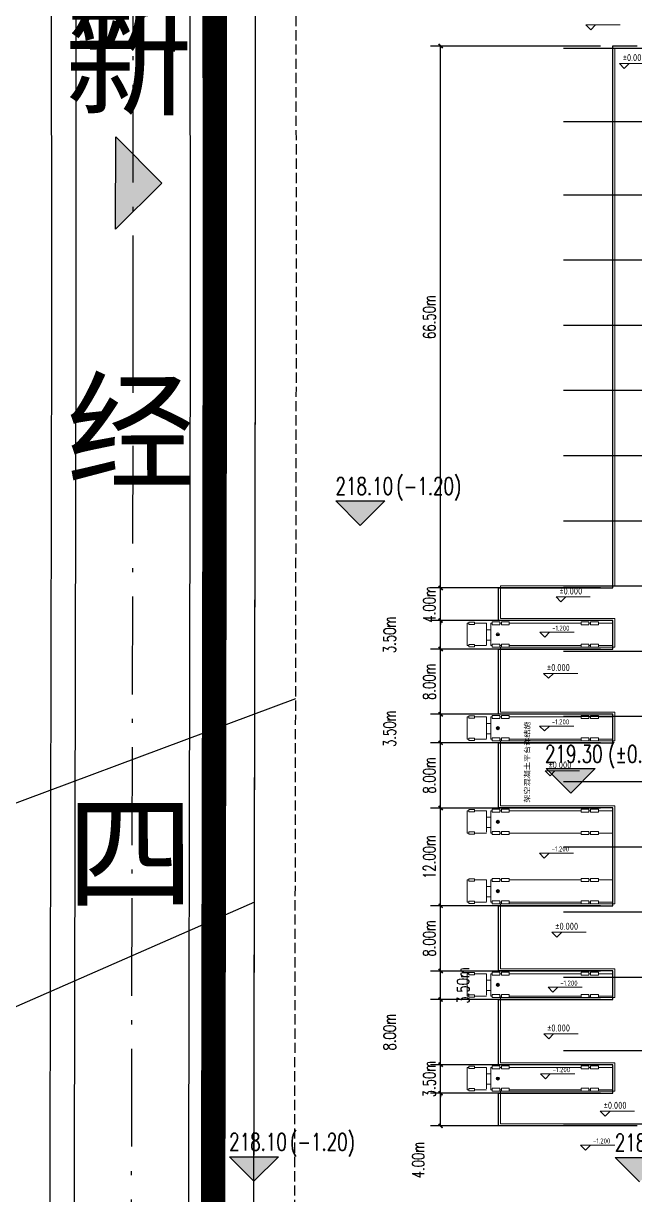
# Model space of a CAD drawing. Header units: metres. Extents: x 497148 to 498044, y 2998751 to 2999627.
# Drawn here: x 497328 to 497402.9, y 2998954.4 to 2999098.2 of the extents above; entities that cross this region are included whole.
import ezdxf

# ---------------------------------------------------------------- set-up
doc = ezdxf.new("R2010")
doc.units = ezdxf.units.M
for name, pattern in [('ACAD_ISO10W100', [18.5, 12, -3, 0.5, -3]), ('CENTER', [2, 1.25, -0.25, 0.25, -0.25]), ('DASH', [0.35, 0.25, -0.1]), ('DASH_6_1', [9, 6, -1, 0, -2]), ('DASHDOT', [1, 0.5, -0.25, 0, -0.25]), ('海诚-轴网线', [4800, 4000, -400, 0, -400])]:
    doc.linetypes.add(name, pattern=pattern)
for name, color, linetype in [('A-楼板', 5, 'Continuous'), ('DIM_ELEV', 3, 'Continuous'), ('DM-坐标', 7, 'Continuous'), ('DOTE', 1, 'CENTER'), ('KZ-主要开口位置', 7, 'Continuous'), ('KZ-用地边界', 40, 'DASH_6_1'), ('PUB_DIM', 3, 'Continuous'), ('RD-中线', 1, 'DASHDOT'), ('RD-侧石线', 5, 'Continuous'), ('RD-红线', 7, 'Continuous'), ('STAIR', 2, 'Continuous'), ('图例层', 7, 'Continuous'), ('图层1', 251, 'Continuous'), ('图框层', 7, 'Continuous'), ('文字', 255, 'Continuous'), ('规划路名', 7, 'Continuous')]:
    doc.layers.add(name, color=color, linetype=linetype)
for name, color, linetype, lineweight in [('标高', 7, 'Continuous', 5), ('車', 4, 'Continuous', 9), ('道路', 4, 'Continuous', 15)]:
    doc.layers.add(name, color=color, linetype=linetype, lineweight=lineweight)
doc.styles.add('_TCH_DIM', font='SIMPLEX', dxfattribs={"bigfont": 'GBCBIG'})
doc.styles.add('_TCH_DIM_T3', font='SIMPLEX', dxfattribs={"width": 0.705882, "bigfont": 'GBCBIG'})
doc.styles.add('DIMHT', font='simhei.ttf', dxfattribs={"width": 0.8})
doc.styles.add('Hztxt-TSSDENG', font='TSSDENG', dxfattribs={"bigfont": 'Hztxt'})
doc.dimstyles.new('_TCH_ARCH_M_M&&1', dxfattribs={"dimtxt": 1.4875, "dimasz": 0.5, "dimexe": 1.25, "dimexo": 1.5, "dimgap": 0.63125, "dimtad": 1, "dimzin": 0, "dimdsep": 46, "dimtxsty": '_TCH_DIM_T3', "dimblk": 'ARCHTICK', "dimcen": 0.09, "dimclrt": 7, "dimazin": 2, "dimtfac": 1, "dimtix": 1, "dimtmove": 2, "dimatfit": 3, "dimfxl": 0, "dimtolj": 1, "dimtzin": 0, "dimarcsym": 0})

# ---------------------------------------------------------------- blocks, each defined once
blk = doc.blocks.new('ttwds')
at = {"layer": '图框层'}
blk.add_hatch(color=8, dxfattribs=at).paths.add_polyline_path([(3450.117, 1750.299), (3450.117, 1747.976), (3451.278, 1749.137)])
at = {"layer": '图框层', "ltscale": 0.1}
blk.add_lwpolyline([(3450.117, 1750.299), (3451.278, 1749.137), (3450.117, 1747.976)], close=True, dxfattribs=at)
blk = doc.blocks.new('新块')
at = {"layer": 'RD-中线', "color": 6, "linetype": 'ACAD_ISO10W100'}
blk.add_lwpolyline([(497341.114, 2998886.329), (497341.462, 2999060.128), (497341.407, 2999157.344), (497341.344, 2999266.334)], dxfattribs=at)
at = {"layer": 'RD-侧石线', "color": 5, "ltscale": 0.1}
blk.add_lwpolyline([(497334.175, 2998916.793), (497334.462, 2999060.133), (497334.407, 2999157.34), (497334.358, 2999242.841)], dxfattribs=at)
at = {"layer": 'RD-红线', "ltscale": 0.1, "flags": 128}
blk.add_lwpolyline([(497331.18, 2998919.297), (497331.462, 2999060.135), (497331.407, 2999157.338), (497331.358, 2999241.34)], dxfattribs=at)
at = {"layer": 'KZ-主要开口位置', "xscale": 4.88470858516235, "yscale": 4.884708584845153, "zscale": 4.88470858474647, "rotation": 359.9348214219503}
blk.add_blockref('ttwds', (480476.768, 2990553.722), dxfattribs=at)
at = {"layer": '规划路名', "style": 'DIMHT'}
for s, p in [('新', (497333.263, 2999095.859, 436.47)), ('经', (497333.263, 2999042.357, 436.47)), ('四', (497333.263, 2998990.652, 436.47))]:
    blk.add_text(s, height=11.52, rotation=0.11119, dxfattribs=at).set_placement(p)
blk = doc.blocks.new('高程点 - 上标_无标线-933598-F1一层 工作_464')
at = {"color": 0, "linetype": 'Continuous'}
for p, q in [((-3, 3), (3, 3)), ((0, 0), (-3, 3)), ((0, 0), (3, 3)), ((3, 3), (18, 3))]:
    blk.add_line(p, q, dxfattribs=at)
blk = doc.blocks.new('A$Ca9a93b5c')
at = {"layer": 'A-楼板', "color": 0, "lineweight": 9}
for p, q in [((14, 140.37), (16.75, 140.37)), ((14, 74.37), (14, 140.37)), ((0, 74.37), (14, 74.37)), ((0, 70.37), (0, 74.37)), ((14, 70.37), (0, 70.37)), ((14, 66.87), (14, 70.37)), ((0, 66.87), (14, 66.87)), ((0, 58.87), (0, 66.87)), ((14, 58.87), (0, 58.87)), ((14, 55.37), (14, 58.87)), ((0, 55.37), (14, 55.37)), ((0, 47.37), (0, 55.37)), ((14, 47.37), (0, 47.37)), ((14, 35.37), (14, 47.37)), ((0, 35.37), (14, 35.37)), ((0, 27.37), (0, 35.37)), ((14, 27.37), (0, 27.37)), ((14, 23.87), (14, 27.37)), ((0, 23.87), (14, 23.87)), ((0, 15.87), (0, 23.87)), ((14, 15.87), (0, 15.87)), ((14, 12.37), (14, 15.87)), ((0, 12.37), (14, 12.37)), ((0, 8.37), (0, 12.37)), ((16.75, 8.37), (0, 8.37))]:
    blk.add_line(p, q, dxfattribs=at)
at = {"layer": 'DOTE', "linetype": '海诚-轴网线'}
for p, q in [((7.72, 140.37), (163.62, 140.37)), ((7.72, 131.37), (163.62, 131.37)), ((7.72, 122.37), (163.62, 122.37)), ((7.72, 114.37), (163.62, 114.37)), ((7.72, 106.37), (163.62, 106.37)), ((7.72, 98.37), (163.62, 98.37)), ((7.72, 90.37), (163.62, 90.37)), ((7.72, 82.37), (163.62, 82.37)), ((7.72, 74.37), (163.62, 74.37)), ((7.72, 66.37), (163.62, 66.37)), ((7.72, 58.37), (163.62, 58.37)), ((7.72, 50.37), (163.62, 50.37)), ((7.72, 42.37), (163.62, 42.37)), ((7.72, 34.37), (163.62, 34.37)), ((7.72, 26.37), (163.62, 26.37)), ((7.72, 17.37), (163.62, 17.37)), ((7.72, 8.37), (163.62, 8.37))]:
    blk.add_line(p, q, dxfattribs=at)
at = {"layer": '标高'}
for p, q in [((15.17, 137.87), (15.17, 137.87)), ((15.17, 137.87), (15.17, 137.87)), ((7.4, 72.42), (7.4, 72.42)), ((7.4, 72.42), (7.4, 72.42)), ((5.88, 63.03), (5.88, 63.03)), ((5.88, 63.03), (5.88, 63.03)), ((6.07, 51.06), (6.07, 51.06)), ((6.07, 51.06), (6.07, 51.06)), ((6.9, 31.28), (6.9, 31.28)), ((6.9, 31.28), (6.9, 31.28)), ((5.9, 18.8), (5.9, 18.8)), ((5.9, 18.8), (5.9, 18.8)), ((12.82, 9.31), (12.82, 9.31)), ((12.82, 9.31), (12.82, 9.31)), ((10.42, 5.14), (10.42, 5.14)), ((10.42, 5.14), (10.42, 5.14))]:
    blk.add_line(p, q, dxfattribs=at)
at = {"layer": '标高', "xscale": 0.1999999999999999, "yscale": 0.1999999999999999, "zscale": 0.1999999999999999}
for p in [(11.05, 142.6), (15.17, 137.87), (7.4, 72.42), (5.41, 68.08), (5.88, 63.03), (5.38, 56.57), (6.07, 51.06), (5.36, 40.97), (6.9, 31.28), (6.42, 24.52), (5.9, 18.8), (5.49, 13.89), (12.82, 9.31), (10.42, 5.14)]:
    blk.add_blockref('高程点 - 上标_无标线-933598-F1一层 工作_464', p, dxfattribs=at)
at = {"layer": '文字', "lineweight": 15, "style": 'Hztxt-TSSDENG', "width": 1.18}
blk.add_text('架空混凝土平台详结施', height=0.625, rotation=90, dxfattribs=at).set_placement((3.64, 47.78))
at = {"layer": '标高', "color": 7, "lineweight": 15, "style": 'Hztxt-TSSDENG'}
for s, height, width, p in [('±0.000', 0.87, 0.91, (14.98, 138.76)), ('±0.000', 0.87, 0.91, (7.21, 73.31)), ('-1.200', 0.62, 0.84, (6.32, 68.88)), ('±0.000', 0.87, 0.91, (5.69, 63.92)), ('-1.200', 0.62, 0.84, (6.29, 57.38)), ('±0.000', 0.87, 0.91, (5.88, 51.96)), ('-1.200', 0.62, 0.84, (6.27, 41.78)), ('±0.000', 0.87, 0.91, (6.71, 32.17)), ('-1.200', 0.62, 0.84, (7.32, 25.32)), ('±0.000', 0.87, 0.91, (5.71, 19.69)), ('-1.200', 0.62, 0.84, (6.4, 14.7)), ('±0.000', 0.87, 0.91, (12.64, 10.2)), ('-1.200', 0.62, 0.84, (11.33, 5.95))]:
    blk.add_text(s, height=height, dxfattribs=dict(at, width=width)).set_placement(p)
blk = doc.blocks.new('A$C26E901EB')
at = {"layer": '車', "color": 0, "lineweight": 9}
for p, q in [((22.83, 12.87), (22.83, 13.1)), ((22.83, 13.1), (25.57, 13.1)), ((22.83, 12.87), (22.83, 13.1)), ((22.83, 13.1), (25.57, 13.1)), ((25.57, 13.1), (25.57, 12.87)), ((25.57, 12.87), (25.57, 13.1)), ((22.69, 12.21), (22.69, 12.87)), ((22.69, 12.87), (22.83, 12.87)), ((22.98, 12.87), (22.69, 12.87)), ((22.69, 12.87), (22.69, 12.21)), ((22.83, 12.21), (22.69, 12.21)), ((22.69, 12.21), (22.98, 12.21)), ((22.83, 10.74), (22.83, 12.21)), ((22.83, 10.74), (22.83, 12.21)), ((22.98, 12.21), (22.98, 12.87)), ((25.71, 12.87), (25.42, 12.87)), ((25.42, 12.87), (25.42, 12.21)), ((25.42, 12.21), (25.71, 12.21)), ((25.57, 12.87), (25.71, 12.87)), ((25.71, 12.21), (25.57, 12.21)), ((25.57, 12.21), (25.57, 10.74)), ((25.57, 10.74), (25.57, 12.21)), ((25.71, 12.87), (25.71, 12.21)), ((25.71, 12.21), (25.71, 12.87)), ((25.47, 10.74), (22.83, 10.74)), ((22.83, 10.03), (22.83, 10.2)), ((22.83, 10.2), (25.57, 10.2)), ((23.63, 10.74), (22.93, 10.74)), ((22.93, 10.2), (23.63, 10.2)), ((23.63, 10.2), (23.63, 10.74)), ((23.63, 10.2), (23.63, 10.74)), ((24.9, 10.74), (24.9, 10.2)), ((24.9, 10.2), (24.9, 10.74)), ((25.47, 10.74), (24.9, 10.74)), ((24.9, 10.2), (25.47, 10.2)), ((25.57, 10.2), (25.57, 10.03)), ((22.64, 10.03), (22.83, 10.03)), ((22.64, 9.08), (22.64, 10.03)), ((23.02, 10.03), (22.64, 10.03)), ((22.64, 10.03), (22.64, 9.08)), ((22.83, 9.08), (22.64, 9.08)), ((22.64, 9.08), (23.02, 9.08)), ((22.64, 8.88), (22.83, 8.88)), ((22.64, 7.93), (22.64, 8.88)), ((23.02, 8.88), (22.64, 8.88)), ((22.64, 8.88), (22.64, 7.93)), ((22.83, 8.88), (22.83, 9.08)), ((23.02, 9.08), (23.02, 10.03)), ((23.02, 7.93), (23.02, 8.88)), ((24.01, 9.33), (24.39, 9.33)), ((24.2, 9.14), (24.2, 9.52)), ((25.76, 10.03), (25.38, 10.03)), ((25.38, 10.03), (25.38, 9.08)), ((25.38, 9.08), (25.76, 9.08)), ((25.76, 8.88), (25.38, 8.88)), ((25.38, 8.88), (25.38, 7.93)), ((25.57, 10.03), (25.76, 10.03)), ((25.76, 9.08), (25.57, 9.08)), ((25.57, 9.08), (25.57, 8.88)), ((25.57, 8.88), (25.76, 8.88)), ((25.76, 10.03), (25.76, 9.08)), ((25.76, 9.08), (25.76, 10.03)), ((25.76, 8.88), (25.76, 7.93)), ((25.76, 7.93), (25.76, 8.88)), ((22.83, 7.93), (22.64, 7.93)), ((22.64, 7.93), (23.02, 7.93)), ((22.83, -0.89), (22.83, 7.93)), ((25.38, 7.93), (25.76, 7.93)), ((25.76, 7.93), (25.57, 7.93)), ((25.57, 7.93), (25.57, -0.89)), ((25.57, 4.98), (25.57, -0.89)), ((22.64, -0.89), (22.83, -0.89)), ((23.02, -0.89), (22.64, -0.89)), ((22.64, -1.84), (22.64, -0.89)), ((22.64, -0.89), (22.64, -1.84)), ((23.02, -1.84), (23.02, -0.89)), ((25.76, -0.89), (25.38, -0.89)), ((25.38, -0.89), (25.38, -1.84)), ((25.76, -0.89), (25.38, -0.89)), ((25.57, -0.89), (25.76, -0.89)), ((25.57, -0.89), (25.76, -0.89)), ((25.76, -0.89), (25.76, -1.84)), ((25.76, -1.84), (25.76, -0.89)), ((22.83, -1.84), (22.64, -1.84)), ((22.64, -1.84), (23.02, -1.84)), ((22.64, -2.03), (22.83, -2.03)), ((22.64, -2.99), (22.64, -2.03)), ((23.02, -2.03), (22.64, -2.03)), ((22.64, -2.03), (22.64, -2.99)), ((22.83, -2.03), (22.83, -1.84)), ((23.02, -2.99), (23.02, -2.03)), ((25.38, -1.84), (25.76, -1.84)), ((25.76, -2.03), (25.38, -2.03)), ((25.38, -2.03), (25.38, -2.99)), ((25.57, -1.84), (25.57, -2.03)), ((25.76, -1.84), (25.57, -1.84)), ((25.57, -1.84), (25.57, -2.03)), ((25.57, -2.03), (25.76, -2.03)), ((25.76, -2.03), (25.76, -2.99)), ((25.76, -2.99), (25.76, -2.03)), ((22.83, -2.99), (22.64, -2.99)), ((22.64, -2.99), (23.02, -2.99)), ((22.83, -4.75), (22.83, -2.99)), ((25.38, -2.99), (25.76, -2.99)), ((25.57, -2.99), (25.57, -4.75)), ((25.76, -2.99), (25.57, -2.99)), ((25.57, -2.99), (25.57, -4.75)), ((22.83, -4.75), (25.57, -4.75)), ((25.57, -4.75), (22.93, -4.75))]:
    blk.add_line(p, q, dxfattribs=at)
blk.add_ellipse((24.2, 9.33), major_axis=(0.092, 0.167), ratio=1, start_param=5.216833, end_param=11.500018, dxfattribs=at)
blk = doc.blocks.new('_ArchTick')
at = {"color": 0, "linetype": 'ByBlock', "const_width": 0.4}
blk.add_lwpolyline([(-0.5, -0.5), (0.5, 0.5)], dxfattribs=at)
blk = doc.blocks.new('*D1157')
at = {"layer": 'Defpoints', "color": 0, "transparency": 16777216}
for p in [(497379.14, 2998966.88), (497400.23, 2998966.88), (497400.23, 2998962.88)]:
    blk.add_point(p, dxfattribs=at)
at = {"layer": 'PUB_DIM', "color": 0, "lineweight": -2, "transparency": 16777216}
for p, q in [((497398.73, 2998966.88), (497377.89, 2998966.88)), ((497379.14, 2998962.88), (497379.14, 2998966.88)), ((497398.73, 2998962.88), (497377.89, 2998962.88))]:
    blk.add_line(p, q, dxfattribs=at)
at = {"layer": 'PUB_DIM', "color": 0, "lineweight": -2, "transparency": 16777216, "xscale": 0.5, "yscale": 0.5, "zscale": 0.5}
for p, rotation in [((497379.14, 2998966.88), 89.9986412506049), ((497379.14, 2998962.88), 269.9986412506049)]:
    blk.add_blockref('_ArchTick', p, dxfattribs=dict(at, rotation=rotation))
at = {"layer": 'PUB_DIM', "color": 7, "transparency": 16777216, "insert": (497376.39, 2998958.68), "char_height": 1.488, "attachment_point": 5, "rotation": 89.9986, "style": '_TCH_DIM_T3'}
blk.add_mtext('\\A1;4.00m', dxfattribs=at)
blk = doc.blocks.new('*D1158')
at = {"layer": 'Defpoints', "color": 0, "transparency": 16777216}
for p in [(497379.14, 2998970.38), (497400.23, 2998970.38), (497400.23, 2998966.88)]:
    blk.add_point(p, dxfattribs=at)
at = {"layer": 'PUB_DIM', "color": 0, "lineweight": -2, "transparency": 16777216}
for p, q in [((497379.14, 2998970.38), (497379.14, 2998970.88)), ((497398.73, 2998970.38), (497377.89, 2998970.38)), ((497379.14, 2998966.88), (497379.14, 2998970.38)), ((497398.73, 2998966.88), (497377.89, 2998966.88)), ((497379.14, 2998966.88), (497379.14, 2998966.38))]:
    blk.add_line(p, q, dxfattribs=at)
at = {"layer": 'PUB_DIM', "color": 0, "lineweight": -2, "transparency": 16777216, "xscale": 0.5, "yscale": 0.5, "zscale": 0.5}
for p, rotation in [((497379.14, 2998970.38), 269.9986412506868), ((497379.14, 2998966.88), 89.99864125068687)]:
    blk.add_blockref('_ArchTick', p, dxfattribs=dict(at, rotation=rotation))
at = {"layer": 'PUB_DIM', "color": 7, "transparency": 16777216, "insert": (497377.76, 2998968.63), "char_height": 1.488, "attachment_point": 5, "rotation": 89.9986, "style": '_TCH_DIM_T3'}
blk.add_mtext('\\A1;3.50m', dxfattribs=at)
blk = doc.blocks.new('*D1159')
at = {"layer": 'Defpoints', "color": 0, "transparency": 16777216}
for p in [(497379.14, 2998978.38), (497400.23, 2998978.38), (497400.23, 2998970.38)]:
    blk.add_point(p, dxfattribs=at)
at = {"layer": 'PUB_DIM', "color": 0, "lineweight": -2, "transparency": 16777216}
for p, q in [((497398.73, 2998978.38), (497377.89, 2998978.38)), ((497379.14, 2998970.38), (497379.14, 2998978.38)), ((497398.73, 2998970.38), (497377.89, 2998970.38))]:
    blk.add_line(p, q, dxfattribs=at)
at = {"layer": 'PUB_DIM', "color": 0, "lineweight": -2, "transparency": 16777216, "xscale": 0.5, "yscale": 0.5, "zscale": 0.5}
for p, rotation in [((497379.14, 2998978.38), 89.99864125050877), ((497379.14, 2998970.38), 269.9986412505088)]:
    blk.add_blockref('_ArchTick', p, dxfattribs=dict(at, rotation=rotation))
at = {"layer": 'PUB_DIM', "color": 7, "transparency": 16777216, "insert": (497372.89, 2998974.38), "char_height": 1.488, "attachment_point": 5, "rotation": 89.9986, "style": '_TCH_DIM_T3'}
blk.add_mtext('\\A1;8.00m', dxfattribs=at)
blk = doc.blocks.new('*D1160')
at = {"layer": 'Defpoints', "color": 0, "transparency": 16777216}
for p in [(497379.14, 2998981.88), (497400.23, 2998981.88), (497400.23, 2998978.38)]:
    blk.add_point(p, dxfattribs=at)
at = {"layer": 'PUB_DIM', "color": 0, "lineweight": -2, "transparency": 16777216}
for p, q in [((497398.73, 2998981.88), (497377.89, 2998981.88)), ((497379.14, 2998978.38), (497379.14, 2998981.88)), ((497398.73, 2998978.38), (497377.89, 2998978.38))]:
    blk.add_line(p, q, dxfattribs=at)
at = {"layer": 'PUB_DIM', "color": 0, "lineweight": -2, "transparency": 16777216, "xscale": 0.5, "yscale": 0.5, "zscale": 0.5}
for p, rotation in [((497379.14, 2998981.88), 89.99864125093603), ((497379.14, 2998978.38), 269.998641250936)]:
    blk.add_blockref('_ArchTick', p, dxfattribs=dict(at, rotation=rotation))
at = {"layer": 'PUB_DIM', "color": 7, "transparency": 16777216, "insert": (497381.89, 2998980.13), "char_height": 1.488, "attachment_point": 5, "rotation": 89.9986, "style": '_TCH_DIM_T3'}
blk.add_mtext('\\A1;3.50m', dxfattribs=at)
blk = doc.blocks.new('*D1161')
at = {"layer": 'Defpoints', "color": 0, "transparency": 16777216}
for p in [(497379.14, 2998989.88), (497400.24, 2998989.88), (497400.23, 2998981.88)]:
    blk.add_point(p, dxfattribs=at)
at = {"layer": 'PUB_DIM', "color": 0, "lineweight": -2, "transparency": 16777216}
for p, q in [((497398.74, 2998989.88), (497377.89, 2998989.88)), ((497379.14, 2998981.88), (497379.14, 2998989.88)), ((497398.73, 2998981.88), (497377.89, 2998981.88))]:
    blk.add_line(p, q, dxfattribs=at)
at = {"layer": 'PUB_DIM', "color": 0, "lineweight": -2, "transparency": 16777216, "xscale": 0.5, "yscale": 0.5, "zscale": 0.5}
for p, rotation in [((497379.14, 2998989.88), 89.99864125050988), ((497379.14, 2998981.88), 269.9986412505098)]:
    blk.add_blockref('_ArchTick', p, dxfattribs=dict(at, rotation=rotation))
at = {"layer": 'PUB_DIM', "color": 7, "transparency": 16777216, "insert": (497377.76, 2998985.88), "char_height": 1.488, "attachment_point": 5, "rotation": 89.9986, "style": '_TCH_DIM_T3'}
blk.add_mtext('\\A1;8.00m', dxfattribs=at)
blk = doc.blocks.new('*D1162')
at = {"layer": 'Defpoints', "color": 0, "transparency": 16777216}
for p in [(497379.14, 2999001.88), (497400.24, 2999001.88), (497400.24, 2998989.88)]:
    blk.add_point(p, dxfattribs=at)
at = {"layer": 'PUB_DIM', "color": 0, "lineweight": -2, "transparency": 16777216}
for p, q in [((497398.74, 2999001.88), (497377.89, 2999001.88)), ((497379.14, 2998989.88), (497379.14, 2999001.88)), ((497398.74, 2998989.88), (497377.89, 2998989.88))]:
    blk.add_line(p, q, dxfattribs=at)
at = {"layer": 'PUB_DIM', "color": 0, "lineweight": -2, "transparency": 16777216, "xscale": 0.5, "yscale": 0.5, "zscale": 0.5}
for p, rotation in [((497379.14, 2999001.88), 89.99864125064532), ((497379.14, 2998989.88), 269.9986412506453)]:
    blk.add_blockref('_ArchTick', p, dxfattribs=dict(at, rotation=rotation))
at = {"layer": 'PUB_DIM', "color": 7, "transparency": 16777216, "insert": (497377.76, 2998995.88), "char_height": 1.488, "attachment_point": 5, "rotation": 89.9986, "style": '_TCH_DIM_T3'}
blk.add_mtext('\\A1;12.00m', dxfattribs=at)
blk = doc.blocks.new('*D1163')
at = {"layer": 'Defpoints', "color": 0, "transparency": 16777216}
for p in [(497379.14, 2999009.88), (497400.24, 2999009.88), (497400.24, 2999001.88)]:
    blk.add_point(p, dxfattribs=at)
at = {"layer": 'PUB_DIM', "color": 0, "lineweight": -2, "transparency": 16777216}
for p, q in [((497398.74, 2999009.88), (497377.89, 2999009.88)), ((497379.14, 2999001.88), (497379.14, 2999009.88)), ((497398.74, 2999001.88), (497377.89, 2999001.88))]:
    blk.add_line(p, q, dxfattribs=at)
at = {"layer": 'PUB_DIM', "color": 0, "lineweight": -2, "transparency": 16777216, "xscale": 0.5, "yscale": 0.5, "zscale": 0.5}
for p, rotation in [((497379.14, 2999009.88), 89.99864125051201), ((497379.14, 2999001.88), 269.998641250512)]:
    blk.add_blockref('_ArchTick', p, dxfattribs=dict(at, rotation=rotation))
at = {"layer": 'PUB_DIM', "color": 7, "transparency": 16777216, "insert": (497377.76, 2999005.88), "char_height": 1.488, "attachment_point": 5, "rotation": 89.9986, "style": '_TCH_DIM_T3'}
blk.add_mtext('\\A1;8.00m', dxfattribs=at)
blk = doc.blocks.new('*D1164')
at = {"layer": 'Defpoints', "color": 0, "transparency": 16777216}
for p in [(497379.14, 2999013.38), (497400.24, 2999013.38), (497400.24, 2999009.88)]:
    blk.add_point(p, dxfattribs=at)
at = {"layer": 'PUB_DIM', "color": 0, "lineweight": -2, "transparency": 16777216}
for p, q in [((497398.74, 2999013.38), (497377.89, 2999013.38)), ((497379.14, 2999009.88), (497379.14, 2999013.38)), ((497398.74, 2999009.88), (497377.89, 2999009.88))]:
    blk.add_line(p, q, dxfattribs=at)
at = {"layer": 'PUB_DIM', "color": 0, "lineweight": -2, "transparency": 16777216, "xscale": 0.5, "yscale": 0.5, "zscale": 0.5}
for p, rotation in [((497379.14, 2999013.38), 89.998641250929), ((497379.14, 2999009.88), 269.998641250929)]:
    blk.add_blockref('_ArchTick', p, dxfattribs=dict(at, rotation=rotation))
at = {"layer": 'PUB_DIM', "color": 7, "transparency": 16777216, "insert": (497372.89, 2999011.63), "char_height": 1.488, "attachment_point": 5, "rotation": 89.9986, "style": '_TCH_DIM_T3'}
blk.add_mtext('\\A1;3.50m', dxfattribs=at)
blk = doc.blocks.new('*D1165')
at = {"layer": 'Defpoints', "color": 0, "transparency": 16777216}
for p in [(497379.14, 2999021.38), (497400.24, 2999021.38), (497400.24, 2999013.38)]:
    blk.add_point(p, dxfattribs=at)
at = {"layer": 'PUB_DIM', "color": 0, "lineweight": -2, "transparency": 16777216}
for p, q in [((497398.74, 2999021.38), (497377.89, 2999021.38)), ((497379.14, 2999013.38), (497379.14, 2999021.38)), ((497398.74, 2999013.38), (497377.89, 2999013.38))]:
    blk.add_line(p, q, dxfattribs=at)
at = {"layer": 'PUB_DIM', "color": 0, "lineweight": -2, "transparency": 16777216, "xscale": 0.5, "yscale": 0.5, "zscale": 0.5}
for p, rotation in [((497379.14, 2999021.38), 89.99864125050797), ((497379.14, 2999013.38), 269.9986412505079)]:
    blk.add_blockref('_ArchTick', p, dxfattribs=dict(at, rotation=rotation))
at = {"layer": 'PUB_DIM', "color": 7, "transparency": 16777216, "insert": (497377.76, 2999017.38), "char_height": 1.488, "attachment_point": 5, "rotation": 89.9986, "style": '_TCH_DIM_T3'}
blk.add_mtext('\\A1;8.00m', dxfattribs=at)
blk = doc.blocks.new('*D1166')
at = {"layer": 'Defpoints', "color": 0, "transparency": 16777216}
for p in [(497379.14, 2999024.88), (497400.24, 2999024.88), (497400.24, 2999021.38)]:
    blk.add_point(p, dxfattribs=at)
at = {"layer": 'PUB_DIM', "color": 0, "lineweight": -2, "transparency": 16777216}
for p, q in [((497398.74, 2999024.88), (497377.89, 2999024.88)), ((497379.14, 2999021.38), (497379.14, 2999024.88)), ((497398.74, 2999021.38), (497377.89, 2999021.38))]:
    blk.add_line(p, q, dxfattribs=at)
at = {"layer": 'PUB_DIM', "color": 0, "lineweight": -2, "transparency": 16777216, "xscale": 0.5, "yscale": 0.5, "zscale": 0.5}
for p, rotation in [((497379.14, 2999024.88), 89.99864125093767), ((497379.14, 2999021.38), 269.9986412509376)]:
    blk.add_blockref('_ArchTick', p, dxfattribs=dict(at, rotation=rotation))
at = {"layer": 'PUB_DIM', "color": 7, "transparency": 16777216, "insert": (497372.89, 2999023.13), "char_height": 1.488, "attachment_point": 5, "rotation": 89.9986, "style": '_TCH_DIM_T3'}
blk.add_mtext('\\A1;3.50m', dxfattribs=at)
blk = doc.blocks.new('*D1167')
at = {"layer": 'Defpoints', "color": 0, "transparency": 16777216}
for p in [(497379.14, 2999028.88), (497400.24, 2999028.88), (497400.24, 2999024.88)]:
    blk.add_point(p, dxfattribs=at)
at = {"layer": 'PUB_DIM', "color": 0, "lineweight": -2, "transparency": 16777216}
for p, q in [((497379.14, 2999028.88), (497379.14, 2999029.38)), ((497398.74, 2999028.88), (497377.89, 2999028.88)), ((497379.14, 2999024.88), (497379.14, 2999028.88)), ((497398.74, 2999024.88), (497377.89, 2999024.88)), ((497379.14, 2999024.88), (497379.14, 2999024.38))]:
    blk.add_line(p, q, dxfattribs=at)
at = {"layer": 'PUB_DIM', "color": 0, "lineweight": -2, "transparency": 16777216, "xscale": 0.5, "yscale": 0.5, "zscale": 0.5}
for p, rotation in [((497379.14, 2999028.88), 269.9986412500915), ((497379.14, 2999024.88), 89.9986412500915)]:
    blk.add_blockref('_ArchTick', p, dxfattribs=dict(at, rotation=rotation))
at = {"layer": 'PUB_DIM', "color": 7, "transparency": 16777216, "insert": (497377.76, 2999026.88), "char_height": 1.488, "attachment_point": 5, "rotation": 89.9986, "style": '_TCH_DIM_T3'}
blk.add_mtext('\\A1;4.00m', dxfattribs=at)
blk = doc.blocks.new('*D1168')
at = {"layer": 'Defpoints', "color": 0, "transparency": 16777216}
for p in [(497379.14, 2999095.38), (497400.24, 2999095.38), (497400.24, 2999028.88)]:
    blk.add_point(p, dxfattribs=at)
at = {"layer": 'PUB_DIM', "color": 0, "lineweight": -2, "transparency": 16777216}
for p, q in [((497398.74, 2999095.38), (497377.89, 2999095.38)), ((497379.14, 2999028.88), (497379.14, 2999095.38)), ((497398.74, 2999028.88), (497377.89, 2999028.88))]:
    blk.add_line(p, q, dxfattribs=at)
at = {"layer": 'PUB_DIM', "color": 0, "lineweight": -2, "transparency": 16777216, "xscale": 0.5, "yscale": 0.5, "zscale": 0.5}
for p, rotation in [((497379.14, 2999095.38), 89.99864125063456), ((497379.14, 2999028.88), 269.9986412506345)]:
    blk.add_blockref('_ArchTick', p, dxfattribs=dict(at, rotation=rotation))
at = {"layer": 'PUB_DIM', "color": 7, "transparency": 16777216, "insert": (497377.76, 2999062.13), "char_height": 1.488, "attachment_point": 5, "rotation": 89.9986, "style": '_TCH_DIM_T3'}
blk.add_mtext('\\A1;66.50m', dxfattribs=at)

msp = doc.modelspace()

# ---------------------------------------------------------------- hatches: boundary and pattern name
at = {"layer": 'DIM_ELEV'}
for points in [[(497369.287, 2999036.562), (497366.287, 2999039.562), (497372.287, 2999039.562)], [(497395.088, 2999003.709), (497392.088, 2999006.709), (497398.088, 2999006.709)], [(497356.254, 2998956.097), (497353.254, 2998959.097), (497359.254, 2998959.097)], [(497403.535, 2998956.017), (497400.535, 2998959.017), (497406.535, 2998959.017)]]:
    msp.add_hatch(color=256, dxfattribs=at).paths.add_polyline_path(points)

# ---------------------------------------------------------------- linework, layer by layer
for p, q in [((497369.287, 2999036.562), (497366.287, 2999039.562)), ((497366.287, 2999039.562), (497372.287, 2999039.562)), ((497369.287, 2999036.562), (497372.287, 2999039.562)), ((497395.088, 2999003.709), (497392.088, 2999006.709)), ((497392.088, 2999006.709), (497398.088, 2999006.709)), ((497395.088, 2999003.709), (497398.088, 2999006.709)), ((497356.254, 2998956.097), (497353.254, 2998959.097)), ((497353.254, 2998959.097), (497359.254, 2998959.097)), ((497356.254, 2998956.097), (497359.254, 2998959.097)), ((497403.535, 2998956.017), (497400.535, 2998959.017)), ((497400.535, 2998959.017), (497406.535, 2998959.017))]:
    msp.add_line(p, q, dxfattribs=at)
at = {"layer": 'DM-坐标', "linetype": 'Continuous'}
for points in [[(497361.351, 2999015.291), (497314.421, 2998997.767), (497147.599, 2998997.4)], [(497356.301, 2998990.321), (497314.809, 2998972.106), (497199.178, 2998971.739)]]:
    msp.add_lwpolyline(points, dxfattribs=at)
at = {"layer": 'KZ-用地边界', "ltscale": 2.5, "const_width": 3}
msp.add_lwpolyline([(497538.952, 2999235.832, 0.3923982), (497519.008, 2999254.333), (497364.358, 2999254.333, 0.4143813), (497351.358, 2999241.325), (497351.407, 2999157.35), (497351.462, 2999060.121), (497351.18, 2998919.369, 0.4148003), (497369.18, 2998901.333), (497493.785, 2998901.333), (497522.196, 2998901.333, 0.4147357), (497542.196, 2998921.368), (497541.765, 2999162.633, 0.0183196), (497538.952, 2999235.832)], format="xyb", dxfattribs=at)
at = {"layer": 'RD-中线', "color": 6, "linetype": 'ACAD_ISO10W100'}
msp.add_lwpolyline([(497341.114, 2998886.329), (497341.462, 2999060.128), (497341.407, 2999157.344), (497341.344, 2999266.334)], dxfattribs=at)
at = {"layer": 'RD-侧石线', "color": 5, "ltscale": 0.1}
for points in [[(497334.175, 2998916.793), (497334.462, 2999060.133), (497334.407, 2999157.34), (497334.358, 2999242.841)], [(497348.175, 2998916.873), (497348.462, 2999060.123), (497348.407, 2999157.348), (497348.358, 2999242.824)]]:
    msp.add_lwpolyline(points, dxfattribs=at)
at = {"layer": 'RD-红线'}
msp.add_lwpolyline([(497538.952, 2999235.832, 0.3923982), (497519.008, 2999254.333), (497364.358, 2999254.333, 0.4143813), (497351.358, 2999241.325), (497351.407, 2999157.35), (497351.462, 2999060.121), (497351.18, 2998919.369, 0.4148003), (497369.18, 2998901.333), (497493.785, 2998901.333), (497522.196, 2998901.333, 0.4147357), (497542.196, 2998921.368), (497541.765, 2999162.633, 0.0183196), (497538.952, 2999235.832)], format="xyb", dxfattribs=at)
at = {"layer": 'RD-红线', "ltscale": 0.1, "flags": 128}
msp.add_lwpolyline([(497331.18, 2998919.297), (497331.462, 2999060.135), (497331.407, 2999157.338), (497331.358, 2999241.34)], dxfattribs=at)
at = {"layer": 'STAIR'}
msp.add_lwpolyline([(497403.237, 2998962.883), (497400.237, 2998962.883), (497386.237, 2998962.883), (497386.237, 2998966.883), (497400.237, 2998966.883), (497400.237, 2998970.383), (497386.237, 2998970.383), (497386.237, 2998978.383), (497400.237, 2998978.383), (497400.237, 2998981.883), (497386.237, 2998981.883), (497386.237, 2998989.883), (497400.237, 2998989.883), (497400.237, 2999001.883), (497386.237, 2999001.883), (497386.237, 2999009.883), (497400.237, 2999009.883), (497400.237, 2999013.383), (497386.237, 2999013.384), (497386.237, 2999021.384), (497400.237, 2999021.384), (497400.237, 2999024.884), (497386.237, 2999024.884), (497386.237, 2999028.884), (497400.237, 2999028.884), (497400.238, 2999095.383), (497403.237, 2999095.383)], dxfattribs=at)
at = {"layer": '图例层', "color": 1}
for p, q in [((497356.462, 2999060.117), (497356.407, 2999157.353)), ((497356.193, 2998925.671), (497356.462, 2999060.117))]:
    msp.add_line(p, q, dxfattribs=at)
at = {"layer": '图例层', "color": 1, "flags": 128}
msp.add_lwpolyline([(497356.193, 2998925.671), (497356.462, 2999060.117), (497356.407, 2999157.353), (497356.36, 2999239.256)], dxfattribs=at)
at = {"layer": '图例层', "color": 11, "linetype": 'DASH', "ltscale": 5, "flags": 128}
msp.add_lwpolyline([(497361.194, 2998926.322), (497361.462, 2999060.113), (497361.407, 2999157.356), (497361.361, 2999237.187)], dxfattribs=at)
at = {"layer": '道路', "ltscale": 20}
for p, q in [((497352.462, 2999060.12), (497352.407, 2999157.35)), ((497352.2, 2998929.412), (497352.462, 2999060.12))]:
    msp.add_line(p, q, dxfattribs=at)

# ---------------------------------------------------------------- block references
for name, p in [('新块', (0, 0)), ('A$Ca9a93b5c', (497386.487, 2998954.763))]:
    msp.add_blockref(name, p)
at = {"layer": 'KZ-主要开口位置', "xscale": 4.884708585162352, "yscale": 4.884708584845153, "zscale": 4.88470858474647, "rotation": 359.9348214219503}
msp.add_blockref('ttwds', (480476.768, 2990553.722), dxfattribs=at)
at = {"layer": '图层1', "xscale": -1, "rotation": 90}
for p in [(497395.486, 2999047.384), (497395.486, 2999035.883), (497395.486, 2999024.383), (497395.486, 2999015.883), (497395.486, 2999004.383), (497395.486, 2998992.883)]:
    msp.add_blockref('A$C26E901EB', p, dxfattribs=at)

# ---------------------------------------------------------------- texts
at = {"layer": 'DIM_ELEV', "color": 7, "style": '_TCH_DIM', "width": 0.705882}
for s, p in [('218.10', (497366.245, 2999040.312)), ('(-1.20)', (497373.702, 2999040.312)), ('219.30', (497391.931, 2999007.459)), ('(%%P0.00)', (497399.674, 2999007.459)), ('218.10', (497353.211, 2998959.847)), ('(-1.20)', (497360.668, 2998959.847)), ('218.10', (497400.492, 2998959.767))]:
    msp.add_text(s, height=2.125, dxfattribs=at).set_placement(p)
at = {"layer": '规划路名', "style": 'DIMHT'}
for s, p in [('新', (497333.044, 2999088.046, 436.47)), ('经', (497333.263, 2999042.357, 436.47)), ('四', (497333.263, 2998990.652, 436.47))]:
    msp.add_text(s, height=11.52, rotation=0.11119, dxfattribs=at).set_placement(p)

# ---------------------------------------------------------------- dimensions: what is measured, and where the dimension line sits
at = {"layer": 'PUB_DIM'}
for p1, p2, picture, middle in [((497400.236, 2999028.884), (497400.238, 2999095.383), '*D1168', (497377.763, 2999062.134)), ((497400.236, 2999024.884), (497400.236, 2999028.884), '*D1167', (497377.762, 2999026.884)), ((497400.236, 2999013.383), (497400.236, 2999021.383), '*D1165', (497377.762, 2999017.384)), ((497400.235, 2999001.883), (497400.235, 2999009.883), '*D1163', (497377.761, 2999005.884)), ((497400.235, 2998989.883), (497400.235, 2999001.883), '*D1162', (497377.761, 2998995.884)), ((497400.235, 2998981.883), (497400.235, 2998989.883), '*D1161', (497377.761, 2998985.884)), ((497400.234, 2998966.883), (497400.235, 2998970.383), '*D1158', (497377.761, 2998968.633))]:
    dim = msp.add_aligned_dim(p1=p1, p2=p2, distance=21.099, dimstyle='_TCH_ARCH_M_M&&1', override={"dimpost": 'm'}, dxfattribs=at)
    dim.commit()
    dim.dimension.update_dxf_attribs({"geometry": picture, "text_midpoint": middle})
for base, p1, p2, picture, middle in [((497379.137, 2999024.884), (497400.236, 2999021.383), (497400.236, 2999024.884), '*D1166', (497372.887, 2999023.134)), ((497379.137, 2999013.384), (497400.235, 2999009.883), (497400.236, 2999013.383), '*D1164', (497372.887, 2999011.634)), ((497379.136, 2998981.884), (497400.235, 2998978.383), (497400.235, 2998981.883), '*D1160', (497381.886, 2998980.133)), ((497379.136, 2998978.383), (497400.235, 2998970.383), (497400.235, 2998978.383), '*D1159', (497372.886, 2998974.383)), ((497379.136, 2998966.883), (497400.234, 2998962.883), (497400.234, 2998966.883), '*D1157', (497376.385, 2998958.683))]:
    dim = msp.add_linear_dim(base=base, p1=p1, p2=p2, angle=89.99864, dimstyle='_TCH_ARCH_M_M&&1', override={"dimpost": 'm'}, dxfattribs=at)
    dim.commit()
    dim.dimension.update_dxf_attribs({"geometry": picture, "text_midpoint": middle, "dimtype": 161})

doc.saveas('drawing.dxf')
